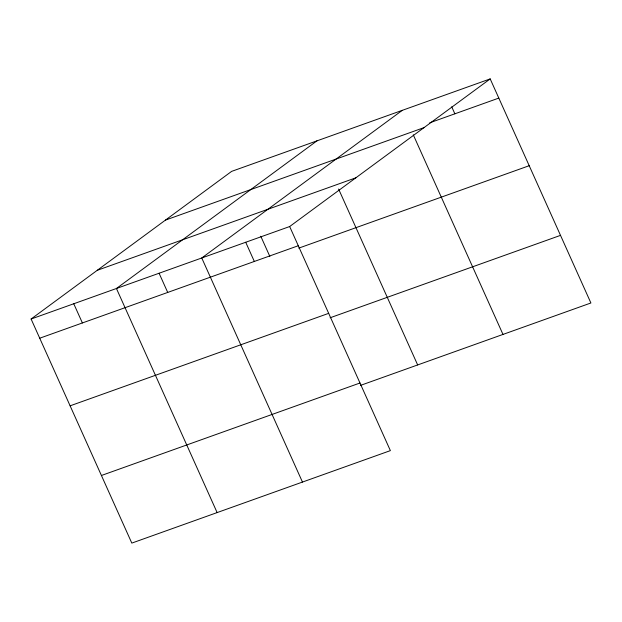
<?xml version="1.0" encoding="UTF-8"?>
<svg xmlns="http://www.w3.org/2000/svg" width="622" height="622" viewBox="0 0 622 622"><rect width="100%" height="100%" fill="white"/><g stroke="black" fill="none" stroke-linecap="round" stroke-linejoin="round"><path stroke-width="0.93" d="M490.19 78.901L289.665 226.54L390.375 450.623L131.81 543.099L31.1 319.016L231.625 171.377L490.19 78.901L590.9 302.984L360.472 385.399M316.956 140.86L116.431 288.499L217.132 512.582M402.278 110.343L201.753 257.982L302.463 482.066M429.748 122.798L498.821 98.089M165.452 220.102L424.017 127.619M97.273 270.298L355.838 177.822M31.1 319.016L289.665 226.54M39.722 338.212L298.296 245.729M298.778 248.124L529.205 165.709M70.115 405.824L328.68 313.348M330.088 317.78L560.515 235.365M101.417 475.488L359.99 383.004M451.727 106.836L454.861 113.81M413.272 134.803L502.988 334.426M338.601 189.034L417.657 364.943M260.773 236.236L269.847 256.427M245.713 242.261L254.336 261.45M159.092 273.245L167.715 292.433M73.761 303.761L82.392 322.95"/></g></svg>
